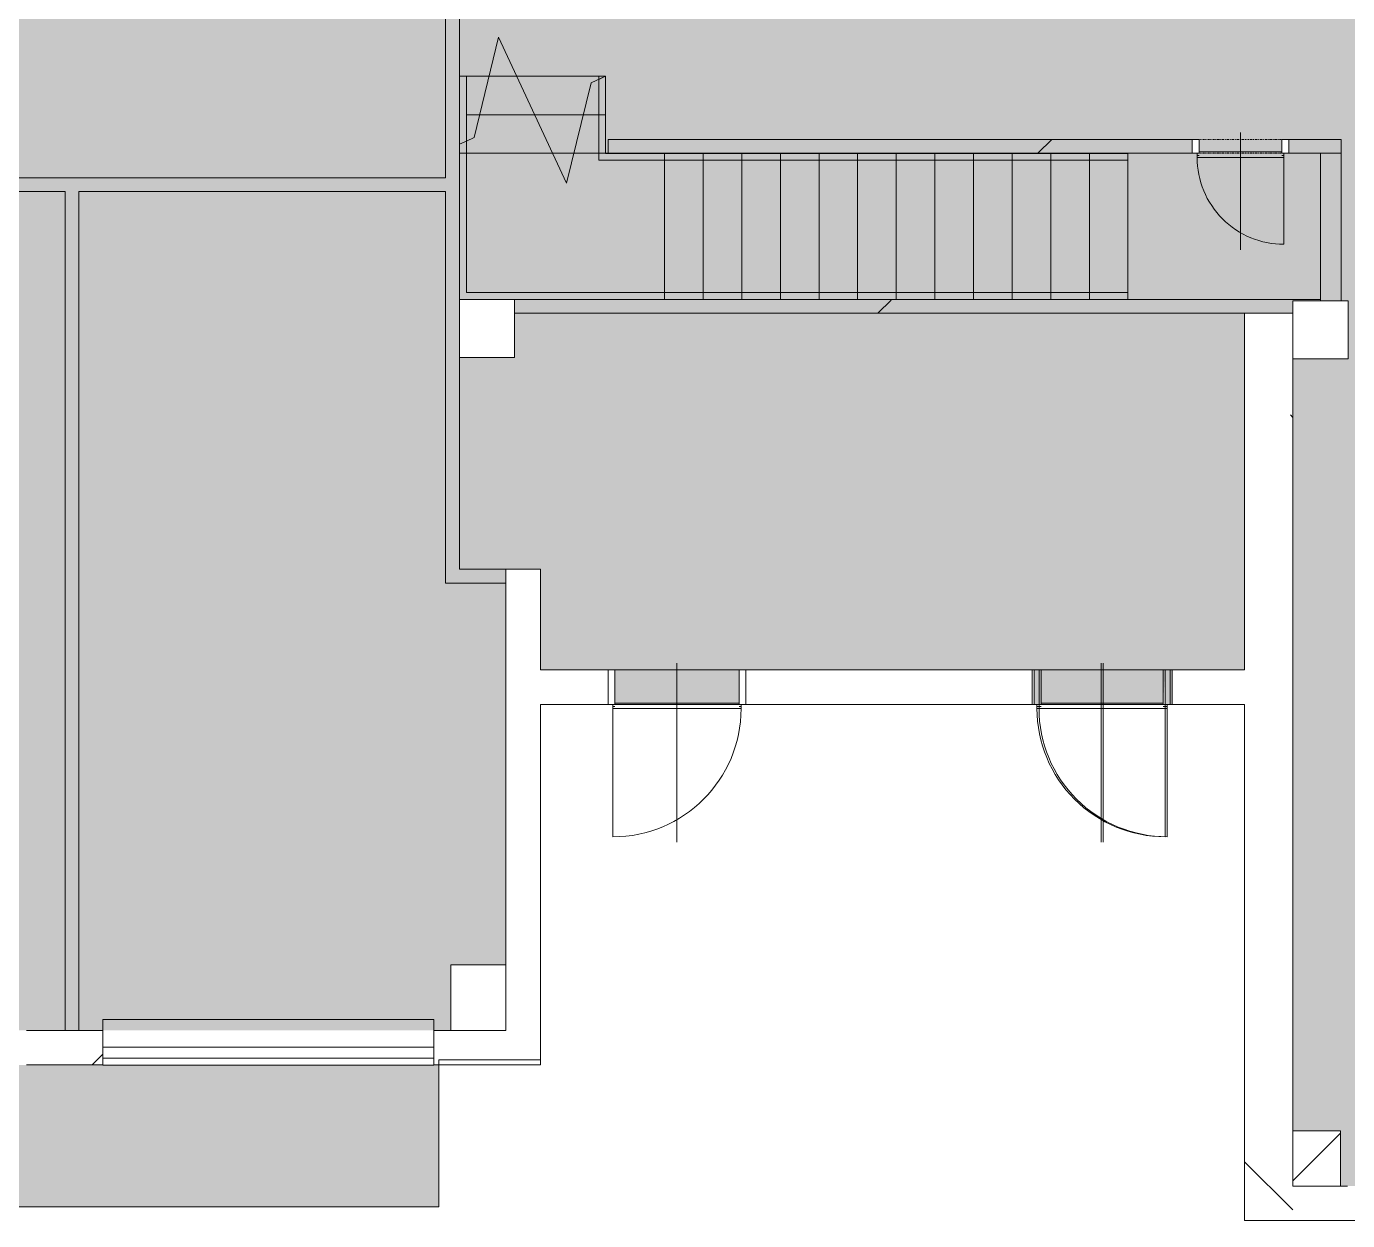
# Model space of a CAD drawing. Header units: millimetres. Extents: x 46521 to 257780, y -45352 to 20466.
# Drawn here: x 141877 to 151456, y -29063 to -20402 of the extents above; entities that cross this region are included whole.
import ezdxf

# ---------------------------------------------------------------- set-up
doc = ezdxf.new("R2010")
doc.units = ezdxf.units.MM
doc.linetypes.add('Čerchovaná se dvěma tečkami', pattern=[2.59, 1, -0.53, 0, -0.53, 0, -0.53])
for name, color, linetype, lineweight in [('A-DETL-GENF', 92, 'Continuous', 13), ('A-DETL-THIN', 151, 'Continuous', 13), ('A-DOOR', 31, 'Continuous', 13), ('A-DOOR-FRAM', 31, 'Continuous', 25), ('A-FLOR-HRAL', 11, 'Continuous', 13), ('A-GENM', 13, 'Continuous', 13), ('A-GLAZ', 151, 'Continuous', 13), ('A-WALL', 113, 'Continuous', 13), ('A-WALL-PATT', 111, 'Continuous', 35), ('S-COLS', 52, 'Continuous', 13), ('S-STRS', 31, 'Continuous', 13), ('S-STRS-MBND', 31, 'Continuous', 9)]:
    doc.layers.add(name, color=color, linetype=linetype, lineweight=lineweight)
pattern_1 = [(45, (128107, 0), (-4242.6, 4242.6), [])]

# ---------------------------------------------------------------- blocks, each defined once
blk = doc.blocks.new('OKNO_2k_nadsvetlik - OKNO_2k_nadsvetlik 2400 x 1800-2039437-Mapka _ závislý 8')
at = {"layer": 'A-GLAZ', "lineweight": 9}
for p, q in [((-1200, 126), (1200, 126)), ((-1200, 75), (-1200, 126)), ((1200, 126), (1200, 75)), ((1200, 75), (-1200, 75)), ((-1200, 75), (1200, 75)), ((-1200, -5), (-1200, 75)), ((1200, 75), (1200, -5)), ((1200, -5), (-1200, -5))]:
    blk.add_line(p, q, dxfattribs=at)
blk = doc.blocks.new('parapet s nosem_vnitní - parapet s nosem_vnitní-1280305-Mapka _ závislý 8')
at = {"layer": 'A-GENM', "lineweight": 9}
for p, q in [((-1200, -190), (-1200, 0)), ((1200, 0), (1200, -190)), ((-1200, -190), (-1200, -200)), ((1200, -200), (1200, -190)), ((-1200, -200), (1200, -200)), ((-1200, -200), (1200, -200))]:
    blk.add_line(p, q, dxfattribs=at)
blk = doc.blocks.new('DVERE_1k_oblozka - DD03_01_600x1970_koupelna-1549500-Mapka _ závislý 8')
at = {"layer": 'A-DOOR', "lineweight": 9}
for p, q in [((-315, 47.1), (-315, 707.1)), ((0, -102.9), (0, 747.1)), ((-300, 47.1), (-350, 47.1)), ((-350, 47.1), (-350, -52.9)), ((315, 77.1), (-315, 77.1)), ((-315, 77.1), (-315, 62.1)), ((-315, 62.1), (-300, 62.1)), ((-300, -52.9), (-300, 47.1)), ((-300, 37.1), (300, 37.1)), ((205, 77.1), (-205, 77.1)), ((300, 62.1), (315, 62.1)), ((350, 47.1), (300, 47.1)), ((300, 47.1), (300, -52.9)), ((315, 62.1), (315, 77.1)), ((315, 77.1), (315, 47.1)), ((350, -52.9), (350, 47.1)), ((-350, -52.9), (-300, -52.9)), ((300, -52.9), (350, -52.9))]:
    blk.add_line(p, q, dxfattribs=at)
at = {"layer": 'A-DOOR', "linetype": 'Čerchovaná se dvěma tečkami', "lineweight": 9}
for p, q in [((-300, 47.1), (300, 47.1)), ((-300, -52.9), (300, -52.9))]:
    blk.add_line(p, q, dxfattribs=at)
at = {"layer": 'A-DOOR', "lineweight": 9}
blk.add_arc((-315, 77.1), 630, 360, 90, dxfattribs=at)
at = {"layer": 'A-DOOR-FRAM', "lineweight": 9}
for p, q in [((-300, 47.1), (-350, 47.1)), ((-300, -52.9), (-300, 47.1)), ((300, 47.1), (300, -52.9)), ((300, 47.1), (350, 47.1)), ((-350, -52.9), (-300, -52.9)), ((350, -52.9), (300, -52.9))]:
    blk.add_line(p, q, dxfattribs=at)
blk = doc.blocks.new('DVERE_1k_oblozka - DD03_01_900x1970-1570596-Mapka _ závislý 8')
at = {"layer": 'A-DOOR', "lineweight": 9}
for p, q in [((-500, 127.9), (-450, 127.9)), ((-500, -122.1), (-500, 127.9)), ((-450, 127.9), (-450, -122.1)), ((0, 177.9), (0, -1122.1)), ((450, 127.9), (500, 127.9)), ((450, -122.1), (450, 127.9)), ((500, 127.9), (500, -122.1)), ((-450, -122.1), (-500, -122.1)), ((-465, -122.1), (-465, -1082.1)), ((-465, -137.1), (-450, -137.1)), ((-465, -152.1), (-465, -137.1)), ((465, -152.1), (-465, -152.1)), ((-450, -112.1), (450, -112.1)), ((355, -152.1), (-355, -152.1)), ((500, -122.1), (450, -122.1)), ((450, -137.1), (465, -137.1)), ((465, -152.1), (465, -122.1)), ((465, -137.1), (465, -152.1))]:
    blk.add_line(p, q, dxfattribs=at)
at = {"layer": 'A-DOOR', "linetype": 'Čerchovaná se dvěma tečkami', "lineweight": 9}
for p, q in [((-450, 127.9), (450, 127.9)), ((-450, -122.1), (450, -122.1))]:
    blk.add_line(p, q, dxfattribs=at)
at = {"layer": 'A-DOOR', "lineweight": 9}
blk.add_arc((-465, -152.1), 930, 270, 0, dxfattribs=at)
at = {"layer": 'A-DOOR-FRAM', "lineweight": 9}
for p, q in [((-500, 127.9), (-450, 127.9)), ((-450, 127.9), (-450, -122.1)), ((450, -122.1), (450, 127.9)), ((500, 127.9), (450, 127.9)), ((-450, -122.1), (-500, -122.1)), ((450, -122.1), (500, -122.1))]:
    blk.add_line(p, q, dxfattribs=at)
blk = doc.blocks.new('DVERE_1k_oblozka - DD03_01_900x1970-1570682-Mapka _ závislý 8')
at = {"layer": 'A-DOOR', "lineweight": 9}
h = blk.add_hatch(color=41, dxfattribs=at)
h.paths.add_polyline_path([(-500, 122.1), (-500, -127.9), (-450, -127.9), (-450, 122.1)])
h.paths.add_polyline_path([(450, 122.1), (450, -127.9), (500, -127.9), (500, 122.1)])
at = {"layer": 'A-DOOR', "color": 21, "lineweight": 9}
for p, q in [((-465, 122.1), (-465, 1082.1)), ((0, -177.9), (0, 1122.1)), ((-450, 122.1), (-500, 122.1)), ((-500, 122.1), (-500, -127.9)), ((-450, -127.9), (-450, 122.1)), ((355, 152.1), (-355, 152.1)), ((500, 122.1), (450, 122.1)), ((450, 122.1), (450, -127.9)), ((465, 152.1), (465, 122.1)), ((500, -127.9), (500, 122.1)), ((-500, -127.9), (-450, -127.9)), ((450, -127.9), (500, -127.9))]:
    blk.add_line(p, q, dxfattribs=at)
at = {"layer": 'A-DOOR', "color": 2, "lineweight": 9}
for p, q in [((465, 152.1), (-465, 152.1)), ((-465, 152.1), (-465, 137.1)), ((-465, 137.1), (-450, 137.1)), ((-437, 112.1), (450, 112.1)), ((450, 137.1), (465, 137.1)), ((465, 137.1), (465, 152.1))]:
    blk.add_line(p, q, dxfattribs=at)
at = {"layer": 'A-DOOR', "color": 21, "linetype": 'Čerchovaná se dvěma tečkami', "lineweight": 9}
for p, q in [((-450, 122.1), (450, 122.1)), ((-450, -127.9), (450, -127.9))]:
    blk.add_line(p, q, dxfattribs=at)
at = {"layer": 'A-DOOR', "color": 21, "lineweight": 9}
blk.add_arc((-465, 152.1), 930, 360, 90, dxfattribs=at)
at = {"layer": 'A-DOOR-FRAM', "color": 2, "lineweight": 9}
for p, q in [((-450, 122.1), (-500, 122.1)), ((-450, -127.9), (-450, 122.1)), ((450, 122.1), (450, -127.9)), ((450, 122.1), (500, 122.1)), ((-500, -127.9), (-450, -127.9)), ((500, -127.9), (450, -127.9))]:
    blk.add_line(p, q, dxfattribs=at)
blk = doc.blocks.new('Typ horního madla - Horní madlo_Vnitřní_-1833894-Mapka _ závislý 8')
at = {"layer": 'A-FLOR-HRAL', "lineweight": 9}
for p, q in [((16959.7, -20762.5), (16909.7, -20762.5)), ((16909.7, -20762.5), (16909.7, -21256.6)), ((16959.7, -20762.5), (16959.7, -21233.3)), ((16909.7, -21256.6), (16959.7, -21233.3)), ((16909.7, -21256.6), (16909.7, -21322.5)), ((16959.7, -21233.3), (16959.7, -21322.5)), ((16909.7, -21322.5), (16909.7, -22382.1)), ((16959.7, -21322.5), (16959.7, -22332.1)), ((16909.7, -22382.1), (18116.5, -22382.1)), ((16959.7, -22332.1), (18116.5, -22332.1)), ((18116.5, -22332.1), (21756.5, -22332.1)), ((18116.5, -22382.1), (21756.5, -22382.1)), ((21756.5, -22332.1), (21756.5, -22382.1))]:
    blk.add_line(p, q, dxfattribs=at)
blk = doc.blocks.new('Typ horního madla - Horní madlo_Vnitřní_-1833909-Mapka _ závislý 8')
at = {"layer": 'A-FLOR-HRAL', "lineweight": 9}
for p, q in [((17968.9, -20762.5), (17918.9, -20762.5)), ((17918.9, -20762.5), (17918.9, -20786)), ((17918.9, -20786), (17968.9, -20762.7)), ((17918.9, -20786), (17918.9, -21247.9)), ((17968.9, -20762.5), (17968.9, -20762.7)), ((17968.9, -20762.7), (17968.9, -21247.9)), ((17918.9, -21247.9), (17918.9, -21372.9)), ((17968.9, -21247.9), (17968.9, -21322.9)), ((17968.9, -21322.9), (18116.5, -21322.9)), ((18116.5, -21322.9), (21756.5, -21322.9)), ((21756.5, -21322.9), (21756.5, -21372.9)), ((17918.9, -21372.9), (18116.5, -21372.9)), ((18116.5, -21372.9), (21756.5, -21372.9))]:
    blk.add_line(p, q, dxfattribs=at)
blk = doc.blocks.new('DVERE_1k_oblozka - DD03_01_900x1970-V188-Mapka _ závislý 8')
at = {"layer": 'A-DOOR', "lineweight": 9}
for p, q in [((-465, 122.1), (-465, 1082.1)), ((0, -177.9), (0, 1122.1)), ((-450, 122.1), (-500, 122.1)), ((-500, 122.1), (-500, -127.9)), ((465, 152.1), (-465, 152.1)), ((-465, 152.1), (-465, 137.1)), ((-465, 137.1), (-450, 137.1)), ((-450, -127.9), (-450, 122.1)), ((-450, 112.1), (437, 112.1)), ((355, 152.1), (-355, 152.1)), ((450, 137.1), (465, 137.1)), ((500, 122.1), (450, 122.1)), ((450, 122.1), (450, -127.9)), ((465, 137.1), (465, 152.1)), ((465, 152.1), (465, 122.1)), ((500, -127.9), (500, 122.1)), ((-500, -127.9), (-450, -127.9)), ((450, -127.9), (500, -127.9))]:
    blk.add_line(p, q, dxfattribs=at)
at = {"layer": 'A-DOOR', "linetype": 'Čerchovaná se dvěma tečkami', "lineweight": 9}
for p, q in [((-450, 122.1), (450, 122.1)), ((-450, -127.9), (450, -127.9))]:
    blk.add_line(p, q, dxfattribs=at)
at = {"layer": 'A-DOOR', "lineweight": 9}
blk.add_arc((-465, 152.1), 930, 360, 90, dxfattribs=at)
at = {"layer": 'A-DOOR-FRAM', "lineweight": 9}
for p, q in [((-450, 122.1), (-500, 122.1)), ((-450, -127.9), (-450, 122.1)), ((450, 122.1), (450, -127.9)), ((450, 122.1), (500, 122.1)), ((-500, -127.9), (-450, -127.9)), ((500, -127.9), (450, -127.9))]:
    blk.add_line(p, q, dxfattribs=at)
blk = doc.blocks.new('Betonový pravoúhlý sloup - 400 x 420mm-2270511-Mapka _ závislý 8')
at = {"layer": 'S-COLS', "lineweight": 9}
h = blk.add_hatch(dxfattribs=at)
h.set_pattern_fill('FP_199', color=256, style=0, pattern_type=2)
h.set_pattern_definition([(45, (-23152, 22603), (-7184.2, 7184.2), []), (45, (-20279, 22603), (-7184.2, 7184.2), []), (45, (-14531, 22603), (-4310.5, 10058), [4064, -2032, 67, -1965])])
h.paths.add_polyline_path([(-200, -210), (200, -210), (200, 210), (-200, 210)])
for p, q in [((200, 210), (-200, 210)), ((-200, 210), (-200, -210)), ((200, -210), (200, 210)), ((-200, -210), (200, -210))]:
    blk.add_line(p, q, dxfattribs=at)

msp = doc.modelspace()

# ---------------------------------------------------------------- hatches: boundary and pattern name
at = {"layer": 'A-DETL-GENF', "lineweight": 9}
h = msp.add_hatch(color=1, dxfattribs=at)
h.paths.add_polyline_path([(126821.7, -28962.3), (126821.7, -27933.8), (126651.7, -27933.8), (126651.7, -28962.3)])
h.paths.add_polyline_path([(139476.7, -28962.3), (144866.4, -28962.3), (144866.4, -27933.8), (139476.7, -27933.8), (139476.7, -28352.9)])
h.paths.add_polyline_path([(127071.7, -28962.3), (139176.7, -28962.3), (139176.7, -27933.8), (132916.7, -27933.8), (132916.7, -27115.5), (133056.7, -27115.5), (133056.7, -26157.5), (126901.7, -26157.5), (126901.7, -27300), (127356.7, -27300), (127356.7, -27933.8), (127071.7, -27933.8), (127071.7, -28937.8)])
h.paths.add_polyline_path([(173149.2, -17205.8), (173149.2, -17200.8), (172849.2, -17205.8)])
h.paths.add_polyline_path([(170141.2, -17205.8), (169331.6, -17205.8), (169331.6, -17625.8), (168931.6, -17625.8), (168931.6, -17205.8), (167186.6, -17205.8), (167186.6, -16585.8), (167586.6, -16585.8), (167586.6, -16955.8), (170219.2, -16955.8), (170219.2, -16555.8), (170619.2, -16555.8), (170619.2, -16955.8), (170461.2, -17200.8), (170141.2, -17200.8)])
h.paths.add_polyline_path([(170461.2, -17205.8), (170461.2, -17520.8), (170141.2, -17520.8), (170141.2, -17205.8), (170219.2, -17205.8)])
h.paths.add_polyline_path([(155740.7, -28812.5), (156955.8, -28812.5), (156955.8, -28417.5), (157355.8, -28417.5), (157355.8, -28812.5), (162950.4, -28812.5), (162950.4, -28514.7), (163050.4, -28514.7), (163050.4, -27156.7), (169370.7, -27156.7), (169370.7, -22765.8), (168955.7, -22765.8), (168955.7, -22732.3), (168866, -22732.3), (168866, -22382.3), (169370.7, -22365.8), (169370.7, -19232.3), (169620.7, -19232.3), (169620.7, -19829.6), (171710.7, -19829.6), (171710.7, -19579.6), (171760.7, -19579.6), (171760.7, -19829.6), (172560.7, -19829.6), (172560.7, -19579.6), (172610.7, -19579.6), (172610.7, -19829.6), (176844.2, -19829.6), (176844.2, -17205.8), (175896.7, -17205.8), (175896.7, -17500.8), (175596.7, -17500.8), (175596.7, -17205.8), (173149.2, -17205.8), (173149.2, -17500.8), (172849.2, -17500.8), (172849.2, -17205.8), (170464.3, -17200.8), (170619.2, -16955.8), (176194.2, -16955.8), (176194.2, -16583.6), (176594.2, -16583.6), (176594.2, -10920.5), (176194.2, -10920.5), (176194.2, -10523.2), (170607.2, -10563.9), (170607.2, -10951), (170189.8, -10951.7), (170187.2, -10563.9), (170036.4, -10561), (170035.2, -10384.9), (168935.2, -10392.4), (168935.2, -10572.4), (166866.4, -10577.1), (166865.3, -10406.4), (166815.2, -10392.4), (166814.8, -10372.1), (165165, -10372.1), (165164.8, -10417.9), (165115.3, -10418.2), (165116.5, -10598.2), (161594.2, -10622.1), (161594.2, -11022.1), (161194.2, -11022.1), (161194.2, -16631.1), (161614.2, -16631.1), (161614.2, -17172.1), (161194.2, -17172.1), (161194.2, -17584.7), (157386, -17584.7), (157386, -17934.7), (156886, -17934.7), (156886, -17584.7), (151717.4, -17584.7), (151717.4, -18004.7), (151317.4, -18004.7), (151317.4, -16843.3), (150917.4, -16829.6), (150917.4, -16443.3), (151317.4, -16443.3), (151317.4, -12505.8), (151632.7, -12489.6), (151667.4, -12480.8), (151667.4, -17334.7), (151732.4, -17334.7), (151732.4, -4240.9), (151667.4, -4240.9), (151667.4, -11625.8), (151567.4, -11605.8), (151317.4, -11605.8), (151317.4, -10845.8), (150982.4, -10845.8), (150982.4, -10445.8), (151317.4, -10445.8), (151317.4, -4686.1), (150982.4, -4686.1), (150982.4, -4286.1), (151317.4, -4286.1), (151317.4, -4240.9), (144909.8, -4240.9), (144909.8, -4286.1), (145234.8, -4286.1), (145234.8, -4686.1), (144909.8, -4686.1), (144909.8, -10445.8), (145234.8, -10445.8), (145234.8, -10845.8), (144909.8, -10845.8), (144909.8, -16143.3), (145334.5, -16143.3), (145334.5, -16843.3), (144934.5, -16843.3), (144934.5, -16443.3), (139339.2, -16443.3), (139339.2, -16843.3), (138939.2, -16843.3), (138939.2, -16443.3), (133364.2, -16443.3), (133364.2, -16143.3), (134199.9, -16140.2), (134199.9, -15478.3), (134539.9, -15478.3), (134539.9, -9908.2), (134129.9, -9908.2), (134129.9, -9358.2), (134539.9, -9358.2), (134539.9, -6966.2), (134109.9, -6966.2), (134109.9, -6451.2), (134539.9, -6451.2), (134539.9, -886.8), (134007.1, -886.8), (134007.1, -431.8), (128554.9, -431.8), (128554.9, -871.8), (128119.9, -890.9), (128119.9, -6443.2), (128539.9, -6443.2), (128539.9, -6963.2), (128119.9, -6963.2), (128119.9, -9340.2), (128554.9, -9340.2), (128554.9, -9908.2), (128119.9, -9908.2), (128119.9, -14351.8), (127764.9, -14357.8), (127764.9, -15446.9), (127788.9, -15451.8), (127789.9, -15451.8), (128574.9, -15451.8), (128574.9, -16130), (130868, -16130), (130868, -15402.4), (131323, -15402.4), (131323, -16140), (131413, -16143.3), (131413, -16430), (127316.7, -16430), (127316.7, -16830), (126901.7, -16830), (126901.7, -21265), (127316.7, -21265), (127316.7, -21665), (126901.7, -21665), (126921.3, -25857.5), (133356.7, -25857.5), (133356.7, -27683.8), (138956.7, -27683.8), (138956.7, -27206.6), (139356.7, -27206.6), (139356.7, -27683.8), (144953.5, -27683.8), (144953.5, -27206.6), (145353.5, -27206.6), (145353.5, -24339.4), (145603.5, -24339.4), (145603.5, -25069.4), (146143.5, -25069.4), (146143.5, -25319.4), (147043.5, -25319.4), (147043.5, -25069.4), (149233.5, -25069.4), (149233.5, -25319.4), (150118.5, -25319.4), (150133.5, -25069.4), (150709.6, -25069.4), (150709.6, -22482.5), (151059.6, -22482.5), (151059.6, -22392.5), (151459.6, -22392.5), (151459.6, -22812.5), (151059.6, -22812.5), (151059.6, -28412.5), (151404.6, -28412.5), (151404.6, -28812.5), (154713.7, -28812.5)])
h.paths.add_polyline_path([(159850.4, -24342.5), (159850.4, -24292.5), (159950.4, -24292.5), (159950.4, -24342.5)])
h.paths.add_polyline_path([(139356.7, -24274.3), (139256.7, -24274.3), (139256.7, -24224.3), (139356.7, -24224.3)])
h.paths.add_polyline_path([(159850.4, -23492.5), (159850.4, -23442.5), (159950.4, -23442.5), (159950.4, -23492.5)])
h.paths.add_polyline_path([(139356.7, -23424.3), (139256.7, -23424.3), (139256.7, -23374.3), (139356.7, -23374.3)])
h.paths.add_polyline_path([(152503.5, -22812.5), (152453.5, -22812.5), (152453.5, -22712.5), (152503.5, -22712.5)])
h.paths.add_polyline_path([(151632.7, -22812.5), (151603.5, -22812.5), (151603.5, -22712.5), (151653.5, -22712.5), (151653.5, -22812.5)])
h.paths.add_polyline_path([(155223.5, -22812.5), (155223.5, -22712.5), (155273.5, -22712.5), (155273.5, -22812.5)])
h.paths.add_polyline_path([(156123.5, -22812.5), (156073.5, -22812.5), (156073.5, -22712.5), (156123.5, -22712.5)])
h.paths.add_polyline_path([(157650.4, -22812.5), (157650.4, -22712.5), (157700.4, -22712.5), (157700.4, -22812.5)])
h.paths.add_polyline_path([(160070.4, -22812.5), (160020.4, -22812.5), (160020.4, -22712.5), (160070.4, -22712.5)])
h.paths.add_polyline_path([(160870.4, -22812.5), (160870.4, -22712.5), (160920.4, -22712.5), (160920.4, -22812.5)])
h.paths.add_polyline_path([(158500.4, -22812.5), (158500.4, -22712.5), (158550.4, -22712.5), (158550.4, -22812.5)])
h.paths.add_polyline_path([(145416.4, -22802.5), (145016.4, -22802.5), (145016.4, -22382.5), (145416.4, -22382.5)])
h.paths.add_polyline_path([(163295.4, -22732.3), (162795.4, -22732.3), (162795.4, -22382.3), (163295.4, -22382.3), (163295.4, -22532.3)])
h.paths.add_polyline_path([(161897.9, -22719.8), (161897.9, -22544.8), (162122.9, -22544.8), (162122.9, -22719.8)])
h.paths.add_polyline_path([(157386, -22712.5), (156886, -22712.5), (156886, -22362.5), (157386, -22362.5)])
h.paths.add_polyline_path([(163579.7, -22532.3), (163529.7, -22532.3), (163529.7, -22382.3), (163579.7, -22382.3)])
h.paths.add_polyline_path([(164429.7, -22532.3), (164379.7, -22532.3), (164379.7, -22382.3), (164429.7, -22382.3)])
h.paths.add_polyline_path([(130106.1, -22425), (130006.1, -22425), (130006.1, -22375), (130106.1, -22375)])
h.paths.add_polyline_path([(133256.7, -21665), (132916.7, -21665), (132916.7, -21265), (133356.7, -21265), (133356.7, -21665)])
h.paths.add_polyline_path([(134777.9, -21599.6), (134727.9, -21599.6), (134727.9, -21499.6), (134777.9, -21499.6), (134777.9, -21540.3)])
h.paths.add_polyline_path([(138657.9, -21599.6), (138657.9, -21499.6), (138707.9, -21499.6), (138707.9, -21599.6)])
h.paths.add_polyline_path([(137807.9, -21599.6), (137807.9, -21499.6), (137857.9, -21499.6), (137857.9, -21599.6)])
h.paths.add_polyline_path([(135577.9, -21599.6), (135577.9, -21499.6), (135627.9, -21499.6), (135627.9, -21599.6)])
h.paths.add_polyline_path([(130106.1, -21575), (130006.1, -21575), (130006.1, -21525), (130106.1, -21540.3)])
h.paths.add_polyline_path([(139256.7, -21562), (138974.9, -21540.3), (138974.9, -21212), (139474.9, -21212), (139470.6, -21562), (139356.7, -21562)])
h.paths.add_polyline_path([(131706.7, -21415), (131706.7, -21265), (131756.7, -21265), (131756.7, -21415)])
h.paths.add_polyline_path([(132556.7, -21415), (132556.7, -21265), (132606.7, -21265), (132606.7, -21415)])
h.paths.add_polyline_path([(150379.6, -21322.5), (150329.6, -21322.5), (150329.6, -21222.5), (150379.6, -21222.5)])
h.paths.add_polyline_path([(150979.6, -21322.5), (150979.6, -21222.5), (151029.6, -21222.5), (151029.6, -21322.5)])
h.paths.add_polyline_path([(131413, -20900), (131263, -20900), (131263, -20850), (131413, -20850)])
h.paths.add_polyline_path([(160061.7, -20879.4), (160062.2, -20729.2), (160112.2, -20729.2), (160111.7, -20879.4), (160061.7, -20879.2)])
h.paths.add_polyline_path([(159111.7, -20875.6), (159112.3, -20725.4), (159162.3, -20725.4), (159161.7, -20875.6), (159111.7, -20875.4)])
h.paths.add_polyline_path([(156220.8, -20863.9), (156170.8, -20863.7), (156171.4, -20713.7), (156221.4, -20713.9), (156220.8, -20863.7)])
h.paths.add_polyline_path([(155270.8, -20860.1), (155220.8, -20859.9), (155221.4, -20709.9), (155271.4, -20710.1), (155270.8, -20859.9)])
h.paths.add_polyline_path([(154053.2, -20705.3), (153753.2, -20704.1), (153753.2, -19936.3), (154053.2, -19936.3), (154053.2, -20036.3)])
h.paths.add_polyline_path([(152890.5, -20237.4), (152840.5, -20235.7), (152844, -20135.8), (152894, -20137.5), (152890.6, -20235.7)])
h.paths.add_polyline_path([(152041, -20207.8), (151991.1, -20206), (151994.6, -20106.1), (152044.5, -20107.8), (152041.1, -20206)])
h.paths.add_polyline_path([(131413, -20050), (131263, -20050), (131263, -20000), (131413, -20000)])
h.paths.add_polyline_path([(135877.1, -19675.3), (135876.5, -19525.3), (135926.5, -19525.3), (135927.1, -19675.1)])
h.paths.add_polyline_path([(136727.1, -19672.1), (136726.5, -19522.1), (136776.5, -19522.1), (136777.1, -19671.9)])
h.paths.add_polyline_path([(140092.9, -19659.3), (140092.9, -19509.3), (140142.3, -19509.2), (140142.3, -19659.2)])
h.paths.add_polyline_path([(140942.9, -19656.1), (140942.9, -19506.1), (140992.3, -19505.9), (140992.3, -19655.9)])
h.paths.add_polyline_path([(141942.4, -19543.3), (141642.4, -19543.3), (141642.4, -19143.3), (141942.4, -19143.3), (141942.4, -19503.5)])
h.paths.add_polyline_path([(148938.5, -19336.3), (148838.5, -19336.3), (148838.5, -19286.3), (148938.5, -19286.3)])
h.paths.add_polyline_path([(169060.7, -19232.3), (169010.7, -19232.3), (169010.7, -19132.3), (169060.7, -19132.3)])
h.paths.add_polyline_path([(168160.7, -19232.3), (168160.7, -19132.3), (168210.7, -19132.3), (168210.7, -19232.3)])
h.paths.add_polyline_path([(146014.3, -19013.3), (145964.3, -19013.3), (145964.3, -18913.3), (146014.3, -18913.3)])
h.paths.add_polyline_path([(145164.3, -19013.3), (145114.3, -19013.3), (145114.3, -18913.3), (145164.3, -18913.3)])
h.paths.add_polyline_path([(143392.4, -19013.3), (143392.4, -18913.3), (143442.4, -18913.3), (143442.4, -19013.3), (143416.5, -19013.3)])
h.paths.add_polyline_path([(144142.4, -19013.3), (144142.4, -18913.3), (144192.4, -18913.3), (144192.4, -19013.3)])
h.paths.add_polyline_path([(151133.2, -18846.3), (151133.2, -18746.3), (151183.2, -18746.3), (151183.2, -18846.3)])
h.paths.add_polyline_path([(150483.2, -18846.3), (150483.2, -18746.3), (150533.2, -18746.3), (150533.2, -18846.3)])
h.paths.add_polyline_path([(148838.5, -18686.3), (148838.5, -18636.3), (148938.5, -18636.3), (148938.5, -18686.3)])
h.paths.add_polyline_path([(149578.6, -18186.3), (149307.4, -18186.3), (149307.4, -16779.6), (149607.4, -16779.6), (149607.4, -18186.3)])
h.paths.add_polyline_path([(163322.3, -17972.1), (162912.3, -17972.1), (162912.3, -17272.1), (163322.3, -17272.1), (163322.3, -17584.7)])
h.paths.add_polyline_path([(162022.3, -17272.1), (161972.3, -17272.1), (161972.3, -17172.1), (162022.3, -17172.1)])
h.paths.add_polyline_path([(162822.3, -17272.1), (162822.3, -17172.1), (162872.3, -17172.1), (162872.3, -17272.1)])
h.paths.add_polyline_path([(175896.7, -17205.8), (175896.7, -17200.8), (175596.7, -17205.8)])
h.paths.add_polyline_path([(133264.2, -16843.3), (132929.2, -16843.3), (132929.2, -16143.3), (133279.2, -16143.3), (133279.2, -16843.3)])
h.paths.add_polyline_path([(147736.5, -15761.9), (147636.5, -15761.9), (147636.5, -15711.9), (147736.5, -15711.9)])
h.paths.add_polyline_path([(149964, -15761.9), (149964, -15711.9), (150064, -15711.9), (150064, -15761.9)])
h.paths.add_polyline_path([(131322.9, -15384.9), (131323, -15334.9), (131422.9, -15334.9), (131422.9, -15384.9), (131323, -15384.9)])
h.paths.add_polyline_path([(149964, -15111.9), (149964, -15061.9), (150064, -15061.9), (150064, -15111.9)])
h.paths.add_polyline_path([(147636.5, -15111.9), (147636.5, -15061.9), (147736.5, -15061.9), (147736.5, -15111.9)])
h.paths.add_polyline_path([(147636.5, -14851.9), (147636.5, -14801.9), (147736.5, -14801.9), (147736.5, -14851.9)])
h.paths.add_polyline_path([(149964, -14750.1), (149964, -14700.1), (150064, -14700.1), (150064, -14750.1)])
h.paths.add_polyline_path([(131422.9, -14534.9), (131322.9, -14534.9), (131322.9, -14484.9), (131422.9, -14484.9)])
h.paths.add_polyline_path([(147736.5, -14201.9), (147636.5, -14201.9), (147636.5, -14151.9), (147736.5, -14151.9)])
h.paths.add_polyline_path([(149964, -14100.1), (149964, -14050.1), (150064, -14050.1), (150064, -14100.1)])
h.paths.add_polyline_path([(167036.6, -13752.1), (167036.6, -13702.1), (167186.6, -13702.1), (167186.6, -13752.1)])
h.paths.add_polyline_path([(167186.6, -12902.1), (167036.6, -12902.1), (167036.6, -12852.1), (167186.6, -12852.1)])
h.paths.add_polyline_path([(167306.6, -12689.7), (167306.6, -12589.7), (167356.2, -12589.4), (167356.2, -12689.4)])
h.paths.add_polyline_path([(167956.6, -12686.6), (167956.1, -12586.6), (168006.1, -12586.6), (168006.6, -12686.3)])
h.paths.add_polyline_path([(170520.9, -12047.2), (170520.5, -11997.2), (170620.5, -11997.2), (170607.2, -12046.4)])
h.paths.add_polyline_path([(148934.1, -11479.2), (148934.1, -11379.2), (148984.1, -11379.2), (148984.1, -11479.2)])
h.paths.add_polyline_path([(148134.1, -11479.2), (148084.1, -11479.2), (148084.1, -11379.2), (148134.1, -11379.2)])
h.paths.add_polyline_path([(170513.1, -11197.2), (170520.5, -11147.2), (170612.6, -11147.2), (170607.2, -11196.4), (170520.5, -11197.2)])
h.paths.add_polyline_path([(132719.9, -11177.1), (132719.9, -11127.1), (132819.7, -11126.7), (132817.1, -11176.7)])
h.paths.add_polyline_path([(167586.6, -10977.1), (167186.6, -10977.1), (167186.6, -10577.1), (167586.6, -10584.2)])
h.paths.add_polyline_path([(132717.1, -10327.1), (132717.1, -10277.1), (132816.9, -10276.7), (132816.9, -10326.7)])
h.paths.add_polyline_path([(132702.9, -6045), (132702.9, -5995), (132802.7, -5994.7), (132802.7, -6044.7)])
h.paths.add_polyline_path([(132700.1, -5195), (132700.1, -5145), (132799.9, -5144.7), (132799.9, -5194.7)])
h.paths.add_polyline_path([(133849.9, -3625), (133849.9, -3525), (133899.9, -3525), (133899.9, -3625)])
h.paths.add_polyline_path([(133049.9, -3625), (132999.9, -3625), (132999.9, -3525), (133049.9, -3525)])
at = {"layer": 'A-WALL-PATT', "lineweight": 9}
h = msp.add_hatch(dxfattribs=at)
h.set_pattern_fill('FP_106', color=256, style=0, pattern_type=2)
h.set_pattern_definition(pattern_1)
h.paths.add_polyline_path([(151409.6, -21322.5), (151409.6, -21222.5), (151029.6, -21222.5), (151029.6, -21322.5), (151259.6, -21322.5)])
h.paths.add_polyline_path([(150329.6, -21322.5), (150329.6, -21222.5), (146094.6, -21222.5), (146094.6, -21322.5), (147524.6, -21322.5)])
h = msp.add_hatch(dxfattribs=at)
h.set_pattern_fill('FP_106', color=256, style=0, pattern_type=2)
h.set_pattern_definition(pattern_1)
h.paths.add_polyline_path([(133356.7, -21599.6), (134727.9, -21599.6), (134727.9, -21499.6), (133356.7, -21499.6), (133356.7, -21540.3)])
h.paths.add_polyline_path([(142256.7, -21599.6), (144916.4, -21599.6), (144916.4, -21499.6), (139474.9, -21499.6), (139474.9, -21562), (138974.9, -21540.3), (138974.9, -21499.6), (138707.9, -21499.6), (138707.9, -21599.6), (142156.7, -21599.6)])
h.paths.add_polyline_path([(137807.9, -21599.6), (137807.9, -21499.6), (135627.9, -21499.6), (135627.9, -21599.6), (136456.7, -21599.6)])
h = msp.add_hatch(dxfattribs=at)
h.set_pattern_fill('FP_106', color=256, style=0, pattern_type=2)
h.set_pattern_definition(pattern_1)
h.paths.add_polyline_path([(151059.6, -22482.5), (151059.6, -22392.5), (145416.4, -22382.5), (145416.4, -22482.5), (150709.6, -22482.5)])
h = msp.add_hatch(dxfattribs=at)
h.set_pattern_fill('FP_120', color=256, angle=45, style=0, pattern_type=2)
h.set_pattern_definition([(315, (150709.6, -28646), (5747, 5747), []), (270, (153402, -37804), (5747.4, -5747.4), [1016, -10478.7]), (315, (153402, -38820), (5747.4, 5747.4), [1016, -7112]), (360, (154120, -39538.6), (5747.4, 5747.4), [1016, -10478.7]), (45, (155136, -39538.6), (-5747.4, 5747.4), [1016, -7112]), (270, (155854.6, -37804), (5747.4, -5747.4), [1016, -10478.7]), (315, (155136, -37086), (5747.4, 5747.4), [1016, -7112]), (360, (154120, -37086), (5747.4, 5747.4), [1016, -10478.7]), (45, (153402, -37804), (-5747.4, 5747.4), [1016, -7112]), (315, (156783, -40467), (5747.4, 5747.4), [2032, -6096])])
h.paths.add_polyline_path([(151059.6, -29062.5), (151059.6, -22482.5), (150709.6, -22482.5), (150709.6, -29062.5)])
h = msp.add_hatch(dxfattribs=at)
h.set_pattern_fill('FP_117', color=256, angle=45, style=0, pattern_type=2)
h.set_pattern_definition([(315, (145353.5, -28885), (5747, 5747), []), (270, (148045.7, -38043), (5747.4, -5747.4), [1016, -10478.7]), (315, (148046, -39059), (5747.4, 5747.4), [1016, -7112]), (360, (148764, -39777.6), (5747.4, 5747.4), [1016, -10478.7]), (45, (149780, -39778), (-5747.4, 5747.4), [1016, -7112]), (270, (150498.5, -38043), (5747.4, -5747.4), [1016, -10478.7]), (315, (149780, -37325), (5747.4, 5747.4), [1016, -7112]), (360, (148764, -37325), (5747.4, 5747.4), [1016, -10478.7]), (45, (148046, -38043), (-5747.4, 5747.4), [1016, -7112]), (315, (151427, -40706.5), (5747.4, 5747.4), [2032, -6096])])
h.paths.add_polyline_path([(145353.5, -27683.8), (145603.5, -27683.8), (145603.5, -24339.4), (145353.5, -24339.4), (145353.5, -26082.1)])
h = msp.add_hatch(dxfattribs=at)
h.set_pattern_fill('FP_141', color=256, angle=45, style=0, pattern_type=2)
h.set_pattern_definition([(45, (151030, -25319), (-5747, 5747), []), (360, (160188, -22627), (5747.4, 5747.4), [1016, -10478.7]), (45, (161204, -22627), (-5747.4, 5747.4), [1016, -7112]), (90, (161922.6, -21909), (-5747.4, 5747.4), [1016, -10478.7]), (135, (161922.6, -20893), (-5747.4, -5747.4), [1016, -7112]), (360, (160188, -20174.4), (5747.4, 5747.4), [1016, -10478.7]), (45, (159470, -20893), (-5747.4, 5747.4), [1016, -7112]), (90, (159470, -21909), (-5747.4, 5747.4), [1016, -10478.7]), (135, (160188, -22627), (-5747.4, -5747.4), [1016, -7112]), (45, (162851.4, -19245.5), (-5747.4, 5747.4), [2032, -6096])])
h.paths.add_polyline_path([(150183.5, -25319.4), (150709.6, -25319.4), (150709.6, -25069.4), (150183.5, -25069.4)])
h.paths.add_polyline_path([(146093.5, -25319.4), (146093.5, -25069.4), (145603.5, -25069.4), (145603.5, -25319.4)])
h.paths.add_polyline_path([(147524.6, -25319.4), (149168.5, -25319.4), (149168.5, -25069.4), (147093.5, -25069.4), (147093.5, -25319.4)])
h = msp.add_hatch(dxfattribs=at)
h.set_pattern_fill('FP_111', color=256, angle=45, style=0, pattern_type=2)
h.set_pattern_definition([(45, (128107, 0), (-7184.2, 7184.2), []), (45, (130981, -3e-12), (-7184.2, 7184.2), []), (45, (136728, -7e-12), (-4310.5, 10058), [4064, -2032, 67.1, -1964.9])])
h.paths.add_polyline_path([(144953.5, -27683.8), (145353.5, -27683.8), (145353.5, -27206.6), (144953.5, -27206.6)])
h = msp.add_hatch(dxfattribs=at)
h.set_pattern_fill('FP_115', color=256, angle=45, style=0, pattern_type=2)
h.set_pattern_definition([(45, (142354, -27934), (-5747, 5747), []), (3e-13, (151512, -25241.7), (5747.4, 5747.4), [1016, -10478.7]), (45, (152528, -25242), (-5747.4, 5747.4), [1016, -7112]), (90, (153246, -24523), (-5747.4, 5747.4), [1016, -10478.7]), (135, (153246, -23507), (-5747.4, -5747.4), [1016, -7112]), (3e-13, (151512, -22789), (5747.4, 5747.4), [1016, -10478.7]), (45, (150793, -23507), (-5747.4, 5747.4), [1016, -7112]), (90, (150793.3, -24523), (-5747.4, 5747.4), [1016, -10478.7]), (135, (151512, -25242), (-5747.4, -5747.4), [1016, -7112]), (45, (154175, -21860), (-5747.4, 5747.4), [2032, -6096])])
h.paths.add_polyline_path([(139176.7, -27933.8), (139476.7, -27933.8), (139476.7, -27683.8), (138879.5, -27683.8), (138879.5, -27933.8), (138956.7, -27933.8)])
h.paths.add_polyline_path([(145603.5, -27933.8), (145603.5, -27683.8), (144831.3, -27683.8), (144831.3, -27933.8), (145353.5, -27933.8)])
h.paths.add_polyline_path([(133356.7, -27933.8), (133479.5, -27923.6), (133479.5, -27683.8), (133356.7, -27683.8), (133356.7, -27883.8)])
h.paths.add_polyline_path([(135879.5, -27933.8), (136479.5, -27933.8), (136456.7, -27683.8), (135879.5, -27683.8), (135879.5, -27883.8)])
h.paths.add_polyline_path([(142431.3, -27933.8), (142431.3, -27683.8), (141876.7, -27683.8), (141876.7, -27933.8), (142256.7, -27933.8)])
h = msp.add_hatch(dxfattribs=at)
h.set_pattern_fill('FP_145', color=256, angle=45, style=0, pattern_type=2)
h.set_pattern_definition([(45, (128107, 0), (-7184.2, 7184.2), []), (45, (130981, -3e-12), (-7184.2, 7184.2), []), (45, (136728, -8e-12), (-4310.5, 10058), [4064, -2032, 67.1, -1964.9])])
h.paths.add_polyline_path([(151059.6, -28412.5), (151059.6, -28812.5), (151404.6, -28812.5), (151404.6, -28412.5)])
h = msp.add_hatch(dxfattribs=at)
h.set_pattern_fill('FP_144', color=256, angle=45, style=0, pattern_type=2)
h.set_pattern_definition([(45, (159879, -29062.5), (-5747, 5747), []), (360, (169036.6, -26370.4), (5747.4, 5747.4), [1016, -10478.7]), (45, (170052.6, -26370), (-5747.4, 5747.4), [1016, -7112]), (90, (170771, -25652), (-5747.4, 5747.4), [1016, -10478.7]), (135, (170771, -24636), (-5747.4, -5747.4), [1016, -7112]), (360, (169036.6, -23917.5), (5747.4, 5747.4), [1016, -10478.7]), (45, (168318, -24636), (-5747.4, 5747.4), [1016, -7112]), (90, (168318, -25652), (-5747.4, 5747.4), [1016, -10478.7]), (135, (169036.6, -26370), (-5747.4, -5747.4), [1016, -7112]), (45, (171700, -22989), (-5747.4, 5747.4), [2032, -6096])])
h.paths.add_polyline_path([(151404.6, -29062.5), (151455.8, -29062.5), (151455.8, -28812.5), (151059.6, -28812.5), (151059.6, -29062.5)])
h.paths.add_polyline_path([(162950.4, -29062.5), (162950.4, -28812.5), (162785.8, -28812.5), (162785.8, -29062.5)])
h.paths.add_polyline_path([(156955.8, -29062.5), (157385.8, -29062.5), (157385.8, -28812.5), (156845.8, -28812.5), (156845.8, -29062.5)])
h.paths.add_polyline_path([(159785.8, -29062.5), (160385.8, -29062.5), (160385.8, -28812.5), (159785.8, -28827), (159785.8, -29012.5)])
h.paths.add_polyline_path([(153855.8, -29062.5), (154445.8, -29062.5), (154445.8, -28812.5), (153855.8, -28812.5), (153855.8, -29012.5)])
at = {"layer": 'S-COLS', "lineweight": 9}
h = msp.add_hatch(dxfattribs=at)
h.set_pattern_fill('FP_163', color=256, style=0, pattern_type=2)
h.set_pattern_definition([(45, (128107, 0), (-7184.2, 7184.2), []), (45, (130981, 0), (-7184.2, 7184.2), []), (45, (136728, 0), (-4310.5, 10058), [4064, -2032, 67, -1965])])
h.paths.add_polyline_path([(145016.4, -22802.5), (145416.4, -22802.5), (145416.4, -22382.5), (145016.4, -22382.5)])

# ---------------------------------------------------------------- linework, layer by layer
at = {"layer": 'A-DETL-THIN', "lineweight": 9}
for p, q in [((145603.5, -27896.6), (145603.5, -25319.4)), ((145603.5, -25319.4), (150709.6, -25319.4)), ((150709.6, -25319.4), (150709.6, -29062.5)), ((144866.4, -28962.3), (144866.4, -27896.6)), ((144866.4, -27896.6), (145603.5, -27896.6)), ((126651.7, -28962.3), (144866.4, -28962.3)), ((150709.6, -29062.5), (163300.4, -29062.5))]:
    msp.add_line(p, q, dxfattribs=at)
at = {"layer": 'A-WALL', "lineweight": 9}
for p, q in [((144916.4, -20299.4), (144916.4, -21499.6)), ((145016.4, -21042.5), (145016.4, -20299.4)), ((145016.4, -24339.4), (145016.4, -21256.8)), ((150329.6, -21222.5), (146094.6, -21222.5)), ((146094.6, -21222.5), (146094.6, -21322.5)), ((151409.6, -21222.5), (151029.6, -21222.5)), ((151409.6, -22392.5), (151409.6, -21222.5)), ((146094.6, -21322.5), (150329.6, -21322.5)), ((151029.6, -21322.5), (151409.6, -21322.5)), ((151259.6, -21322.5), (151259.6, -22392.5)), ((144916.4, -21499.6), (139474.9, -21499.6)), ((139356.7, -21599.6), (142156.7, -21599.6)), ((142156.7, -21599.6), (142156.7, -27683.8)), ((142256.7, -21599.6), (144916.4, -21599.6)), ((142256.7, -27683.8), (142256.7, -21599.6)), ((144916.4, -21599.6), (144916.4, -24439.4)), ((151259.6, -22382.5), (145416.4, -22382.5)), ((145416.4, -22382.5), (145416.4, -22482.5)), ((145416.4, -22482.5), (151059.6, -22482.5)), ((150709.6, -22482.5), (150709.6, -25069.4)), ((151059.6, -28812.5), (151059.6, -22812.5)), ((145603.5, -24339.4), (145016.4, -24339.4)), ((145353.5, -27683.8), (145353.5, -24339.4)), ((145603.5, -25069.4), (145603.5, -24339.4)), ((144916.4, -24439.4), (145353.5, -24439.4)), ((146093.5, -25069.4), (145603.5, -25069.4)), ((146143.5, -25069.4), (147043.5, -25069.4)), ((149168.5, -25069.4), (147093.5, -25069.4)), ((149233.5, -25069.4), (150118.5, -25069.4)), ((150709.6, -25069.4), (150183.5, -25069.4)), ((145603.5, -27933.8), (145603.5, -25319.4)), ((145603.5, -25319.4), (146093.5, -25319.4)), ((147093.5, -25319.4), (149168.5, -25319.4)), ((150183.5, -25319.4), (150709.6, -25319.4)), ((150709.6, -25319.4), (150709.6, -29062.5)), ((145353.5, -27206.6), (144953.5, -27206.6)), ((144953.5, -27206.6), (144953.5, -27683.8)), ((142431.3, -27683.8), (141876.7, -27683.8)), ((144831.3, -27683.8), (145353.5, -27683.8)), ((141876.7, -27933.8), (142431.3, -27933.8)), ((144831.3, -27933.8), (145603.5, -27933.8)), ((151404.6, -28412.5), (151059.6, -28412.5)), ((151404.6, -28812.5), (151404.6, -28412.5)), ((151059.6, -28812.5), (151455.8, -28812.5)), ((150709.6, -29062.5), (151455.8, -29062.5))]:
    msp.add_line(p, q, dxfattribs=at)
at = {"layer": 'S-COLS', "lineweight": 9}
for p, q in [((145416.4, -22382.5), (145016.4, -22382.5)), ((145016.4, -22382.5), (145016.4, -22802.5)), ((145416.4, -22802.5), (145416.4, -22382.5)), ((145016.4, -22802.5), (145416.4, -22802.5))]:
    msp.add_line(p, q, dxfattribs=at)
at = {"layer": 'S-STRS', "lineweight": 9}
for p, q in [((145230.5, -20762.5), (145066.8, -20762.5)), ((145230.5, -20762.5), (145066.8, -20762.5)), ((146076.4, -20762.5), (145431.2, -20762.5)), ((146076.4, -20762.5), (145431.2, -20762.5)), ((145016.4, -21042.5), (145016.4, -21256.8)), ((145162.5, -21042.5), (145066.8, -21042.5)), ((145162.5, -21042.5), (145066.8, -21042.5)), ((145914.4, -21042.5), (145561.8, -21042.5)), ((145914.4, -21042.5), (145561.8, -21042.5)), ((145846.3, -21322.5), (145692.3, -21322.5)), ((145846.3, -21322.5), (145692.3, -21322.5))]:
    msp.add_line(p, q, dxfattribs=at)
at = {"layer": 'S-STRS-MBND'}
for p, q in [((145122.4, -21207.4), (145299.3, -20479.6)), ((145299.3, -20479.6), (145793.6, -21539.6)), ((145431.2, -20762.5), (145230.5, -20762.5)), ((145431.2, -20762.5), (145230.5, -20762.5)), ((145970.4, -20811.9), (146076.4, -20762.5)), ((146076.4, -20762.5), (146076.4, -21322.5)), ((145793.6, -21539.6), (145970.4, -20811.9)), ((145561.8, -21042.5), (145162.5, -21042.5)), ((145561.8, -21042.5), (145162.5, -21042.5)), ((146076.4, -21042.5), (145914.4, -21042.5)), ((146076.4, -21042.5), (145914.4, -21042.5)), ((145016.4, -21256.8), (145016.4, -21322.5)), ((145066.8, -21233.3), (145122.4, -21207.4)), ((145016.4, -21322.5), (145016.4, -22382.5)), ((145692.3, -21322.5), (145016.4, -21322.5)), ((145692.3, -21322.5), (145016.4, -21322.5)), ((146076.4, -21322.5), (145846.3, -21322.5)), ((146076.4, -21322.5), (145846.3, -21322.5)), ((146503.5, -21322.5), (146076.4, -21322.5)), ((146503.5, -21322.5), (146503.5, -22382.5)), ((146503.5, -21322.5), (149863.5, -21322.5)), ((146503.5, -21322.5), (146503.5, -22382.5)), ((146783.5, -21322.5), (146783.5, -22382.5)), ((146783.5, -21322.5), (146783.5, -22382.5)), ((147063.5, -21322.5), (147063.5, -22382.5)), ((147063.5, -21322.5), (147063.5, -22382.5)), ((147343.5, -21322.5), (147343.5, -22382.5)), ((147343.5, -21322.5), (147343.5, -22382.5)), ((147623.5, -21322.5), (147623.5, -22382.5)), ((147623.5, -21322.5), (147623.5, -22382.5)), ((147903.5, -21322.5), (147903.5, -22382.5)), ((147903.5, -21322.5), (147903.5, -22382.5)), ((148183.5, -21322.5), (148183.5, -22382.5)), ((148183.5, -21322.5), (148183.5, -22382.5)), ((148463.5, -21322.5), (148463.5, -22382.5)), ((148463.5, -21322.5), (148463.5, -22382.5)), ((148743.5, -21322.5), (148743.5, -22382.5)), ((148743.5, -21322.5), (148743.5, -22382.5)), ((149023.5, -21322.5), (149023.5, -22382.5)), ((149023.5, -21322.5), (149023.5, -22382.5)), ((149303.5, -21322.5), (149303.5, -22382.5)), ((149303.5, -21322.5), (149303.5, -22382.5)), ((149583.5, -21322.5), (149583.5, -22382.5)), ((149583.5, -21322.5), (149583.5, -22382.5)), ((149863.5, -21322.5), (149863.5, -22382.5)), ((145016.4, -22382.5), (146503.5, -22382.5)), ((146503.5, -22382.5), (149863.5, -22382.5))]:
    msp.add_line(p, q, dxfattribs=at)

# ---------------------------------------------------------------- block references
at = {"layer": 'A-DOOR', "lineweight": 9, "rotation": 180}
for name, p in [('DVERE_1k_oblozka - DD03_01_600x1970_koupelna-1549500-Mapka _ závislý 8', (150679.6, -21275.4)), ('DVERE_1k_oblozka - DD03_01_900x1970-V188-Mapka _ závislý 8', (149668.5, -25197.2))]:
    msp.add_blockref(name, p, dxfattribs=at)
at = {"layer": 'A-DOOR', "lineweight": 9}
msp.add_blockref('DVERE_1k_oblozka - DD03_01_900x1970-1570596-Mapka _ závislý 8', (146593.5, -25197.2), dxfattribs=at)
at = {"layer": 'A-DOOR', "color": 21, "lineweight": 9, "rotation": 180}
msp.add_blockref('DVERE_1k_oblozka - DD03_01_900x1970-1570682-Mapka _ závislý 8', (149683.5, -25197.2), dxfattribs=at)
at = {"layer": 'A-FLOR-HRAL', "lineweight": 9}
for name in ['Typ horního madla - Horní madlo_Vnitřní_-1833894-Mapka _ závislý 8', 'Typ horního madla - Horní madlo_Vnitřní_-1833909-Mapka _ závislý 8']:
    msp.add_blockref(name, (128107.1, 0), dxfattribs=at)
at = {"layer": 'A-GENM', "lineweight": 9, "rotation": 180}
msp.add_blockref('parapet s nosem_vnitní - parapet s nosem_vnitní-1280305-Mapka _ závislý 8', (143631.3, -27803.8), dxfattribs=at)
at = {"layer": 'A-GLAZ', "lineweight": 9, "rotation": 180}
msp.add_blockref('OKNO_2k_nadsvetlik - OKNO_2k_nadsvetlik 2400 x 1800-2039437-Mapka _ závislý 8', (143631.3, -27808.8), dxfattribs=at)
at = {"layer": 'S-COLS', "lineweight": 9}
msp.add_blockref('Betonový pravoúhlý sloup - 400 x 420mm-2270511-Mapka _ závislý 8', (151259.6, -22602.5), dxfattribs=at)

doc.saveas('drawing.dxf')
